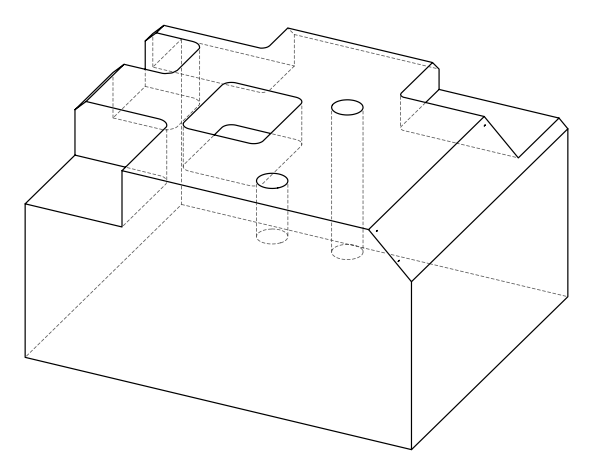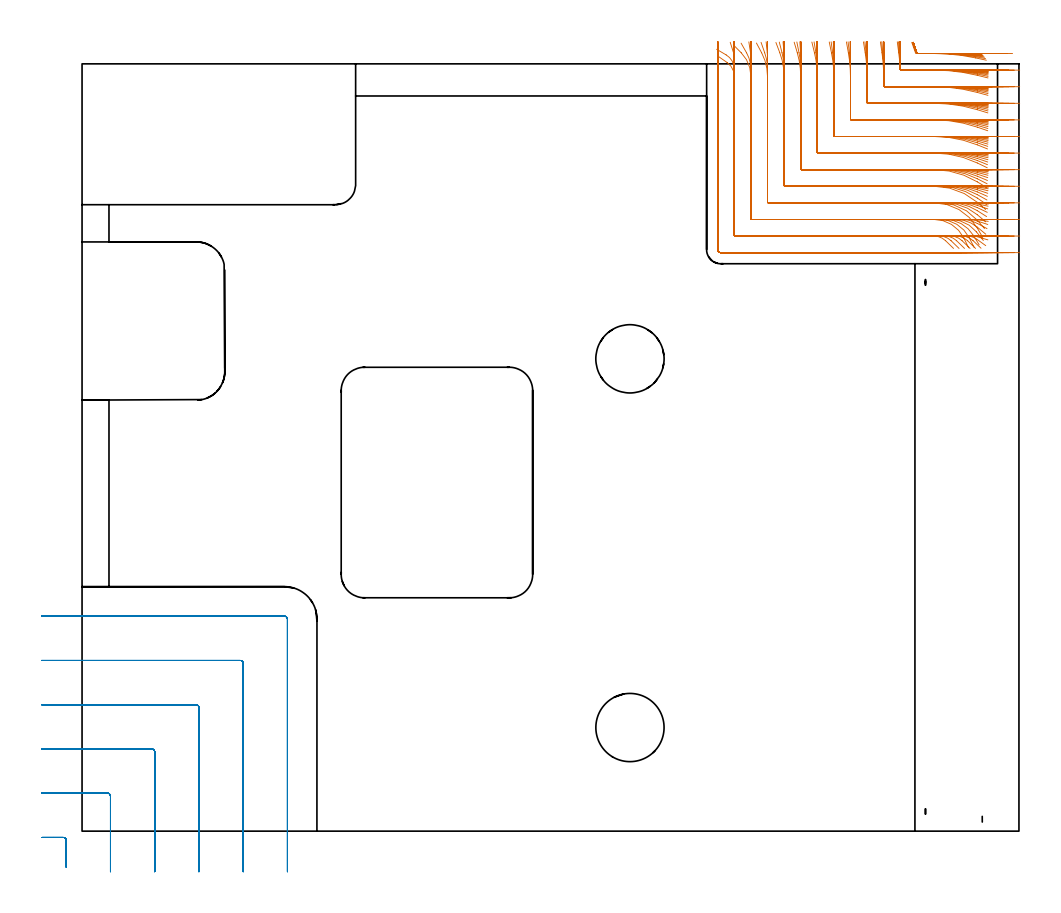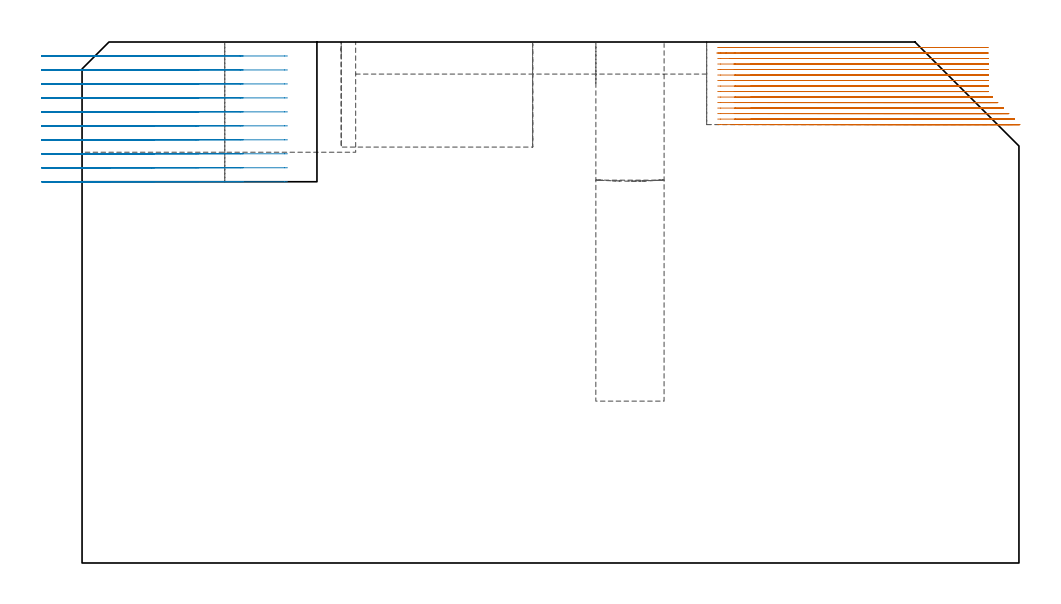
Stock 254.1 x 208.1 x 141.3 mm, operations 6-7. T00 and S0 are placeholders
(PLAN: 11 operations, 6 tool changes, 94.5 min)
(1 INDEXABLE_INSERT_DRILL_BLIND_HOLE_FROM_SOLID | STEP1POCKET | NXT0302_008 | 0.16 min | 10094 mm3)
(2 AREA_MILL | FG_CHAMFER_SURFACE | UGT0205_001 | 1.41 min | 1593 mm3)
(3 AREA_MILL_1 | FG_CHAMFER_SURFACE_1 | UGT0205_001 | 0.44 min | 513 mm3)
(4 AREA_MILL_2 | FG_CHAMFER_SURFACE_2 | UGT0205_001 | 3.21 min | 4006 mm3)
(5 AREA_MILL_3 | FG_CHAMFER_SURFACE_3 | UGT0205_001 | 14.11 min | 78221 mm3)
(6 MILL_CORNER_NOTCH_RECTANGULAR | CORNER_NOTCH_RECTANGULAR | UGT0201_014 | Follow Part, ap 1.5, ae 75% | 34.69 min | 86449 mm3)
(7 MILL_CORNER_NOTCH_RECTANGULAR_1 | CORNER_NOTCH_RECTANGULAR_1 | NXT0201_012 | Follow Part, ap 4, ae 75% | 10.47 min | 159319 mm3)
(8 MILL_CORNER_NOTCH_RECTANGULAR_2 | CORNER_NOTCH_RECTANGULAR_2 | NXT0201_013 | Follow Part, ap 2.5, ae 75% | 13.25 min | 84231 mm3)
(9 MILL_RECTANGULAR_POCKET | POCKET_RECTANGULAR_STRAIGHT | NXT0201_011 | Follow Part, ap 3, ae 75% | 7.83 min | 91492 mm3)
(10 MILL_SLOT | SLOT_PARTIAL_RECTANGULAR | NXT0201_011 | Follow Part, ap 3, ae 75% | 7.86 min | 61720 mm3)
(11 MILL_BLIND_HOLE_FROM_SOLID_MATERIAL | STEP1POCKET_1 | NXT0201_012 | Spiral | 1.08 min | 26200 mm3)
(TOOL NXT0302_008 | Index. Insert Drill 18.5mm [880-D1850L25-05] | D18.5 PA176 FL93 Z2)
(TOOL UGT0205_001 | Chamfer Mill 20 x 3 x 45 deg. | D20 FL50 Z2)
(TOOL UGT0201_014 | End mill 6 mm | D6 FL24 Z4)
(TOOL NXT0201_012 | ENDMILL 16mm [2P460-1600-NA 1630] | D16 FL38 Z6)
(TOOL NXT0201_013 | ENDMILL 10mm | D10 FL30 Z4)
(TOOL NXT0201_011 | ENDMILL 12mm [2P460-1200-NA 1630] | D12 FL38 Z6)
(OP 6 MILL_CORNER_NOTCH_RECTANGULAR)
G17 G21 G94 G90
T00 M6
G54
G17 G0 G90 X225.033 Y213.929 S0 M3
G43 Z151.3 H0
Z139.807
G94 G1 X226.033 Y211.1 F250.
G3 X226.312 Y210.9 R0.3 F500.
G1 X231.073
G2 X242.329 Y209.714 R54.
G1 X245.263 Y209.089 F250.
G0 Z151.3
X221.106 Y214.075
Z139.807
G1 X221.491 Y211.1
G2 X221.862 Y206.685 R49.5 F500.
G3 X222.158 Y206.4 R0.3
G1 X231.073
G2 X242.8 Y204.991 R49.5
G1 X245.714 Y204.28 F250.
G0 Z151.3
X216.526 Y214.07
Z139.807
G1 X216.95 Y211.1
G2 X217.4 Y204.75 R45. F500.
G1 Y202.197
G3 X217.697 Y201.9 R0.3
G1 X231.073
G2 X242.8 Y200.345 R45.
G1 X245.696 Y199.563 F250.
G0 Z151.3
X211.929 Y214.063
Z139.807
G1 X212.399 Y211.1
G2 X212.9 Y204.75 R40.5 F500.
G1 Y197.697
G3 X213.197 Y197.4 R0.3
G1 X231.073
G2 X242.8 Y195.665 R40.5
G1 X245.671 Y194.796 F250.
G0 Z151.3
X207.306 Y214.053
Z139.807
G1 X207.836 Y211.1
G2 X208.4 Y204.75 R36. F500.
G1 Y193.197
G3 X208.697 Y192.9 R0.3
G1 X231.073
G2 X242.8 Y190.936 R36.
G1 X245.636 Y189.959 F250.
G0 Z151.3
X202.649 Y214.038
Z139.807
G1 X203.253 Y211.1
G2 X203.9 Y204.75 R31.5 F500.
G1 Y188.697
G3 X204.197 Y188.4 R0.3
G1 X231.073
G2 X242.8 Y186.136 R31.5
G1 X245.584 Y185.019 F250.
G0 Z151.3
X197.937 Y214.016
Z139.807
G1 X198.643 Y211.1
G2 X199.4 Y204.75 R27. F500.
G1 Y184.197
G3 X199.697 Y183.9 R0.3
G1 X231.073
G2 X242.8 Y181.22 R27.
G1 X245.502 Y179.917 F250.
G0 Z151.3
X193.139 Y213.978
Z139.807
G1 X193.985 Y211.1
G2 X194.9 Y204.75 R22.5 F500.
G1 Y179.697
G3 X195.197 Y179.4 R0.3
G1 X231.073
G2 X242.8 Y176.102 R22.5
G1 X245.36 Y174.539 F250.
G0 Z151.3
X188.185 Y213.907
Z139.807
G1 X189.243 Y211.1
G2 X190.4 Y204.75 R18. F500.
G1 Y175.198
G3 X190.698 Y174.9 R0.3
G1 X231.073
G2 X242.8 Y170.556 R18.
G1 X245.076 Y168.601 F250.
G0 Z151.3
X182.902 Y213.747
Z139.807
G1 X184.313 Y211.1
G2 X185.9 Y204.75 R13.5 F500.
G1 Y170.698
G3 X186.198 Y170.4 R0.3
G1 X231.073
G2 X242.786 Y163.612 R13.5
G1 X244.278 Y161.009 F250.
G0 Z151.3
X176.662 Y213.226
Z139.807
G1 X178.778 Y211.1
G2 X181.4 Y204.75 R9. F500.
G1 Y166.198
G3 X181.698 Y165.9 R0.3
G1 X231.073
G2 X239.135 Y160.9 R9.
G1 X240.469 Y158.213 F250.
G0 Z151.3
X172.519 Y210.157
Z139.807
G1 X174.978 Y208.439
G2 X176.9 Y204.75 R4.5 F500.
G1 Y161.698
G3 X177.198 Y161.4 R0.3
G1 X231.073
G2 X234.208 Y160.129 R4.5
G1 X236.36 Y158.039 F250.
G0 Z151.3
X172.4 Y207.75
Z139.807
G1 Y204.75
Y157.7 F500.
G3 X173.2 Y156.9 R0.8
G1 X231.073
X234.073 F250.
G0 Z151.3
X225.227 Y213.929
Z138.313
G1 X226.226 Y211.1
G3 X226.506 Y210.9 R0.3 F500.
G1 X232.567
G2 X242.074 Y210.056 R54.
G1 X245.027 Y209.528 F250.
G0 Z151.3
X221.43 Y214.088
Z138.313
G1 X221.7 Y211.1
G2 X221.9 Y206.696 R49.5 F500.
G3 X222.197 Y206.4 R0.3
G1 X232.567
G2 X242.8 Y205.331 R49.5
G1 X245.735 Y204.71 F250.
G0 Z151.3
X216.883 Y214.085
Z138.313
G1 X217.18 Y211.1
G2 X217.4 Y206.653 R45. F500.
G1 Y202.197
G3 X217.697 Y201.9 R0.3
G1 X232.567
G2 X242.8 Y200.721 R45.
G1 X245.721 Y200.039 F250.
G0 Z151.3
X212.326 Y214.082
Z138.313
G1 X212.655 Y211.1
G2 X212.9 Y206.653 R40.5 F500.
G1 Y197.697
G3 X213.197 Y197.4 R0.3
G1 X232.567
G2 X242.8 Y196.086 R40.5
G1 X245.703 Y195.328 F250.
G0 Z151.3
X207.754 Y214.077
Z138.313
G1 X208.124 Y211.1
G2 X208.4 Y206.653 R36. F500.
G1 Y193.197
G3 X208.697 Y192.9 R0.3
G1 X232.567
G2 X242.8 Y191.415 R36.
G1 X245.676 Y190.562 F250.
G0 Z151.3
X203.161 Y214.07
Z138.313
G1 X203.584 Y211.1
G2 X203.9 Y206.653 R31.5 F500.
G1 Y188.697
G3 X204.197 Y188.4 R0.3
G1 X232.567
G2 X242.8 Y186.691 R31.5
G1 X245.637 Y185.717 F250.
G0 Z151.3
X198.537 Y214.059
Z138.313
G1 X199.031 Y211.1
G2 X199.4 Y206.653 R27. F500.
G1 Y184.197
G3 X199.697 Y183.9 R0.3
G1 X232.567
G2 X242.8 Y181.886 R27.
G1 X245.576 Y180.749 F250.
G0 Z151.3
X193.863 Y214.041
Z138.313
G1 X194.456 Y211.1
G2 X194.9 Y206.653 R22.5 F500.
G1 Y179.697
G3 X195.197 Y179.4 R0.3
G1 X232.567
G2 X242.8 Y176.938 R22.5
G1 X245.472 Y175.574 F250.
G0 Z151.3
X189.101 Y214.007
Z138.313
G1 X189.842 Y211.1
G2 X190.4 Y206.653 R18. F500.
G1 Y175.198
G3 X190.698 Y174.9 R0.3
G1 X232.567
G2 X242.8 Y171.708 R18.
G1 X245.268 Y170.002 F250.
G0 Z151.3
X184.158 Y213.933
Z138.313
G1 X185.146 Y211.1
G2 X185.9 Y206.653 R13.5 F500.
G1 Y170.698
G3 X186.198 Y170.4 R0.3
G1 X232.567
G2 X242.8 Y165.705 R13.5
G1 X244.757 Y163.431 F250.
G0 Z151.3
X178.742 Y213.708
Z138.313
G1 X180.225 Y211.1
G2 X181.4 Y206.653 R9. F500.
G1 Y166.198
G3 X181.698 Y165.9 R0.3
G1 X232.567
G2 X240.577 Y161.002 R9.
G1 X241.945 Y158.332 F250.
G0 Z151.3
X172.105 Y212.053
Z138.313
G1 X174.688 Y210.528
G2 X176.9 Y206.653 R4.5 F500.
G1 Y161.698
G3 X177.198 Y161.4 R0.3
G1 X232.567
G2 X235.701 Y160.129 R4.5
G1 X237.854 Y158.039 F250.
G0 Z151.3
X172.4 Y209.653
Z138.313
G1 Y206.653
Y157.7 F500.
G3 X173.2 Y156.9 R0.8
G1 X232.567
X235.567 F250.
G0 Z151.3
X225.398 Y213.929
Z136.82
G1 X226.398 Y211.1
G3 X226.677 Y210.9 R0.3 F500.
G1 X234.057
G2 X241.792 Y210.343 R54.
G1 X244.761 Y209.913 F250.
G0 Z151.3
X221.799 Y214.099
Z136.82
G1 X221.881 Y211.1
G2 X221.9 Y209.745 R49.5 F500.
G1 Y206.697
G3 X222.197 Y206.4 R0.3
G1 X234.057
G2 X242.8 Y205.622 R49.5
G1 X245.753 Y205.092 F250.
G0 Z151.3
X217.289 Y214.099
Z136.82
G1 X217.38 Y211.1
G2 X217.4 Y209.745 R45. F500.
G1 Y202.197
G3 X217.697 Y201.9 R0.3
G1 X234.057
G2 X242.8 Y201.042 R45.
G1 X245.743 Y200.46 F250.
G0 Z151.3
X212.777 Y214.098
Z136.82
G1 X212.877 Y211.1
G2 X212.9 Y209.745 R40.5 F500.
G1 Y197.697
G3 X213.197 Y197.4 R0.3
G1 X234.057
G2 X242.8 Y196.445 R40.5
G1 X245.729 Y195.797 F250.
G0 Z151.3
X208.262 Y214.098
Z136.82
G1 X208.375 Y211.1
G2 X208.4 Y209.745 R36. F500.
G1 Y193.197
G3 X208.697 Y192.9 R0.3
G1 X234.057
G2 X242.8 Y191.822 R36.
G1 X245.71 Y191.094 F250.
G0 Z151.3
X203.742 Y214.097
Z136.82
G1 X203.871 Y211.1
G2 X203.9 Y209.745 R31.5 F500.
G1 Y188.697
G3 X204.197 Y188.4 R0.3
G1 X234.057
G2 X242.8 Y187.162 R31.5
G1 X245.682 Y186.33 F250.
G0 Z151.3
X199.216 Y214.096
Z136.82
G1 X199.366 Y211.1
G2 X199.4 Y209.745 R27. F500.
G1 Y184.197
G3 X199.697 Y183.9 R0.3
G1 X234.057
G2 X242.8 Y182.445 R27.
G1 X245.638 Y181.474 F250.
G0 Z151.3
X194.679 Y214.095
Z136.82
G1 X194.859 Y211.1
G2 X194.9 Y209.745 R22.5 F500.
G1 Y179.697
G3 X195.197 Y179.4 R0.3
G1 X234.057
G2 X242.8 Y177.632 R22.5
G1 X245.564 Y176.466 F250.
G0 Z151.3
X190.123 Y214.092
Z136.82
G1 X190.349 Y211.1
G2 X190.4 Y209.745 R18. F500.
G1 Y175.198
G3 X190.698 Y174.9 R0.3
G1 X234.057
G2 X242.8 Y172.634 R18.
G1 X245.422 Y171.177 F250.
G0 Z151.3
X185.531 Y214.085
Z136.82
G1 X185.832 Y211.1
G2 X185.9 Y209.745 R13.5 F500.
G1 Y170.698
G3 X186.198 Y170.4 R0.3
G1 X234.057
G2 X242.8 Y167.186 R13.5
G1 X245.086 Y165.243 F250.
G0 Z151.3
X180.846 Y214.066
Z136.82
G1 X181.297 Y211.1
G2 X181.4 Y209.745 R9. F500.
G1 Y166.198
G3 X181.698 Y165.9 R0.3
G1 X234.057
G2 X241.737 Y161.592 R9.
G1 X243.301 Y159.032 F250.
G0 Z151.3
X175.788 Y213.961
Z136.82
G1 X176.691 Y211.1
G2 X176.9 Y209.745 R4.5 F500.
G1 Y161.698
G3 X177.198 Y161.4 R0.3
G1 X234.057
G2 X237.19 Y160.13 R4.5
G1 X239.343 Y158.04 F250.
G0 Z151.3
X172.4 Y212.745
Z136.82
G1 Y209.745
Y157.7 F500.
G3 X173.2 Y156.9 R0.8
G1 X234.057
X237.057 F250.
G0 Z151.3
X225.417 Y213.929
Z135.327
G1 X226.417 Y211.1
G3 X226.696 Y210.9 R0.3 F500.
G1 X235.55
G2 X241.501 Y210.571 R54.
G1 X244.483 Y210.24 F250.
G0 Z151.3
X221.89 Y214.1
Z135.327
G1 X221.9 Y211.1
Y210.943 F500.
Y206.697
G3 X222.197 Y206.4 R0.3
G1 X235.55
G2 X242.8 Y205.866 R49.5
G1 X245.768 Y205.427 F250.
G0 Z151.3
X217.389 Y214.1
Z135.327
G1 X217.4 Y211.1
Y210.943 F500.
Y202.197
G3 X217.697 Y201.9 R0.3
G1 X235.55
G2 X242.8 Y201.312 R45.
G1 X245.761 Y200.829 F250.
G0 Z151.3
X212.888 Y214.1
Z135.327
G1 X212.9 Y211.1
Y210.943 F500.
Y197.697
G3 X213.197 Y197.4 R0.3
G1 X235.55
G2 X242.8 Y196.746 R40.5
G1 X245.751 Y196.209 F250.
G0 Z151.3
X208.387 Y214.1
Z135.327
G1 X208.4 Y211.1
Y210.943 F500.
Y193.197
G3 X208.697 Y192.9 R0.3
G1 X235.55
G2 X242.8 Y192.162 R36.
G1 X245.738 Y191.558 F250.
G0 Z151.3
X203.885 Y214.1
Z135.327
G1 X203.9 Y211.1
Y210.943 F500.
Y188.697
G3 X204.197 Y188.4 R0.3
G1 X235.55
G2 X242.8 Y187.554 R31.5
G1 X245.719 Y186.864 F250.
G0 Z151.3
X199.382 Y214.1
Z135.327
G1 X199.4 Y211.1
Y210.943 F500.
Y184.197
G3 X199.697 Y183.9 R0.3
G1 X235.55
G2 X242.8 Y182.908 R27.
G1 X245.69 Y182.103 F250.
G0 Z151.3
X194.878 Y214.1
Z135.327
G1 X194.899 Y211.1
X194.9 Y210.943 F500.
Y179.697
G3 X195.197 Y179.4 R0.3
G1 X235.55
G2 X242.8 Y178.2 R22.5
G1 X245.64 Y177.233 F250.
G0 Z151.3
X190.373 Y214.1
Z135.327
G1 X190.399 Y211.1
X190.4 Y210.943 F500.
Y175.198
G3 X190.698 Y174.9 R0.3
G1 X235.55
G2 X242.8 Y173.375 R18.
G1 X245.546 Y172.167 F250.
G0 Z151.3
X185.864 Y214.1
Z135.327
G1 X185.899 Y211.1
X185.9 Y210.943 F500.
Y170.698
G3 X186.198 Y170.4 R0.3
G1 X235.55
G2 X242.8 Y168.288 R13.5
G1 X245.331 Y166.677 F250.
G0 Z151.3
X181.346 Y214.1
Z135.327
G1 X181.399 Y211.1
X181.4 Y210.943 F500.
Y166.198
G3 X181.698 Y165.9 R0.3
G1 X235.55
G2 X242.568 Y162.533 R9.
G1 X244.446 Y160.194 F250.
G0 Z151.3
X176.792 Y214.098
Z135.327
G1 X176.897 Y211.1
X176.9 Y210.943 F500.
Y161.698
G3 X177.198 Y161.4 R0.3
G1 X235.55
G2 X238.684 Y160.128 R4.5
G1 X240.837 Y158.039 F250.
G0 Z151.3
X172.4 Y213.943
Z135.327
G1 Y210.943
Y157.7 F500.
G3 X173.2 Y156.9 R0.8
G1 X235.55
X238.55 F250.
G0 Z151.3
X225.417 Y213.929
Z133.833
G1 X226.417 Y211.1
G3 X226.696 Y210.9 R0.3 F500.
G1 X237.043
G2 X241.23 Y210.737 R54.
G1 X244.22 Y210.505 F250.
G0 Z151.3
X221.9 Y214.1
Z133.833
G1 Y211.1
Y206.697 F500.
G3 X222.197 Y206.4 R0.3
G1 X237.043
G2 X242.8 Y206.064 R49.5
G1 X245.78 Y205.715 F250.
G0 Z151.3
X217.4 Y214.1
Z133.833
G1 Y211.1
Y202.197 F500.
G3 X217.697 Y201.9 R0.3
G1 X237.043
G2 X242.8 Y201.53 R45.
G1 X245.775 Y201.146 F250.
G0 Z151.3
X212.9 Y214.1
Z133.833
G1 Y211.1
Y197.697 F500.
G3 X213.197 Y197.4 R0.3
G1 X237.043
G2 X242.8 Y196.989 R40.5
G1 X245.769 Y196.562 F250.
G0 Z151.3
X208.4 Y214.1
Z133.833
G1 Y211.1
Y193.197 F500.
G3 X208.697 Y192.9 R0.3
G1 X237.043
G2 X242.8 Y192.437 R36.
G1 X245.761 Y191.957 F250.
G0 Z151.3
X203.9 Y214.1
Z133.833
G1 Y211.1
Y188.697 F500.
G3 X204.197 Y188.4 R0.3
G1 X237.043
G2 X242.8 Y187.869 R31.5
G1 X245.749 Y187.321 F250.
G0 Z151.3
X199.4 Y214.1
Z133.833
G1 Y211.1
Y184.197 F500.
G3 X199.697 Y183.9 R0.3
G1 X237.043
G2 X242.8 Y183.279 R27.
G1 X245.731 Y182.639 F250.
G0 Z151.3
X194.9 Y214.1
Z133.833
G1 Y211.1
Y179.697 F500.
G3 X195.197 Y179.4 R0.3
G1 X237.043
G2 X242.8 Y178.651 R22.5
G1 X245.7 Y177.883 F250.
G0 Z151.3
X190.4 Y214.1
Z133.833
G1 Y211.1
Y175.198 F500.
G3 X190.698 Y174.9 R0.3
G1 X237.043
G2 X242.8 Y173.955 R18.
G1 X245.642 Y172.995 F250.
G0 Z151.3
X185.9 Y214.1
Z133.833
G1 Y211.1
Y170.698 F500.
G3 X186.198 Y170.4 R0.3
G1 X237.043
G2 X242.8 Y169.111 R13.5
G1 X245.513 Y167.832 F250.
G0 Z151.3
X181.4 Y214.1
Z133.833
G1 Y211.1
Y166.198 F500.
G3 X181.698 Y165.9 R0.3
G1 X237.043
G2 X242.8 Y163.818 R9.
G1 X245.106 Y161.899 F250.
G0 Z151.3
X176.9 Y214.1
Z133.833
G1 Y211.1
Y161.698 F500.
G3 X177.198 Y161.4 R0.3
G1 X237.043
G2 X240.177 Y160.129 R4.5
G1 X242.33 Y158.039 F250.
G0 Z151.3
X172.4 Y214.1
Z133.833
G1 Y211.1
Y157.7 F500.
G3 X173.2 Y156.9 R0.8
G1 X237.043
X240.043 F250.
G0 Z151.3
X225.417 Y213.929
Z132.34
G1 X226.417 Y211.1
G3 X226.696 Y210.9 R0.3 F500.
G1 X238.544
G2 X241.014 Y210.843 R54.
G1 X244.011 Y210.706 F250.
G0 Z151.3
X221.9 Y214.1
Z132.34
G1 Y211.1
Y206.697 F500.
G3 X222.197 Y206.4 R0.3
G1 X238.544
G2 X242.8 Y206.217 R49.5
G1 X245.789 Y205.959 F250.
G0 Z151.3
X217.4 Y214.1
Z132.34
G1 Y211.1
Y202.197 F500.
G3 X217.697 Y201.9 R0.3
G1 X238.544
G2 X242.8 Y201.698 R45.
G1 X245.786 Y201.415 F250.
G0 Z151.3
X212.9 Y214.1
Z132.34
G1 Y211.1
Y197.697 F500.
G3 X213.197 Y197.4 R0.3
G1 X238.544
G2 X242.8 Y197.176 R40.5
G1 X245.783 Y196.86 F250.
G0 Z151.3
X208.4 Y214.1
Z132.34
G1 Y211.1
Y193.197 F500.
G3 X208.697 Y192.9 R0.3
G1 X238.544
G2 X242.8 Y192.648 R36.
G1 X245.779 Y192.293 F250.
G0 Z151.3
X203.9 Y214.1
Z132.34
G1 Y211.1
Y188.697 F500.
G3 X204.197 Y188.4 R0.3
G1 X238.544
G2 X242.8 Y188.111 R31.5
G1 X245.772 Y187.706 F250.
G0 Z151.3
X199.4 Y214.1
Z132.34
G1 Y211.1
Y184.197 F500.
G3 X199.697 Y183.9 R0.3
G1 X238.544
G2 X242.8 Y183.562 R27.
G1 X245.762 Y183.09 F250.
G0 Z151.3
X194.9 Y214.1
Z132.34
G1 Y211.1
Y179.697 F500.
G3 X195.197 Y179.4 R0.3
G1 X238.544
G2 X242.8 Y178.994 R22.5
G1 X245.746 Y178.426 F250.
G0 Z151.3
X190.4 Y214.1
Z132.34
G1 Y211.1
Y175.198 F500.
G3 X190.698 Y174.9 R0.3
G1 X238.544
G2 X242.8 Y174.39 R18.
G1 X245.715 Y173.68 F250.
G0 Z151.3
X185.9 Y214.1
Z132.34
G1 Y211.1
Y170.698 F500.
G3 X186.198 Y170.4 R0.3
G1 X238.544
G2 X242.8 Y169.712 R13.5
G1 X245.647 Y168.766 F250.
G0 Z151.3
X181.4 Y214.1
Z132.34
G1 Y211.1
Y166.198 F500.
G3 X181.698 Y165.9 R0.3
G1 X238.544
G2 X242.8 Y164.83 R9.
G1 X245.443 Y163.411 F250.
G0 Z151.3
X176.9 Y214.1
Z132.34
G1 Y211.1
Y161.698 F500.
G3 X177.198 Y161.4 R0.3
G1 X238.544
G2 X241.646 Y160.16 R4.5
G1 X243.819 Y158.092 F250.
G0 Z151.3
X172.4 Y214.1
Z132.34
G1 Y211.1
Y157.7 F500.
G3 X173.2 Y156.9 R0.8
G1 X238.544
X241.544 F250.
G0 Z151.3
X225.417 Y213.929
Z130.847
G1 X226.417 Y211.1
G3 X226.696 Y210.9 R0.3 F500.
G1 X240.03
G2 X240.895 Y210.893 R54.
G1 X243.894 Y210.845 F250.
G0 Z151.3
X221.9 Y214.1
Z130.847
G1 Y211.1
Y206.697 F500.
G3 X222.197 Y206.4 R0.3
G1 X240.03
G2 X242.8 Y206.322 R49.5
G1 X245.795 Y206.155 F250.
G0 Z151.3
X217.4 Y214.1
Z130.847
G1 Y211.1
Y202.197 F500.
G3 X217.697 Y201.9 R0.3
G1 X240.03
G2 X242.8 Y201.815 R45.
G1 X245.794 Y201.63 F250.
G0 Z151.3
X212.9 Y214.1
Z130.847
G1 Y211.1
Y197.697 F500.
G3 X213.197 Y197.4 R0.3
G1 X240.03
G2 X242.8 Y197.305 R40.5
G1 X245.793 Y197.1 F250.
G0 Z151.3
X208.4 Y214.1
Z130.847
G1 Y211.1
Y193.197 F500.
G3 X208.697 Y192.9 R0.3
G1 X240.03
G2 X242.8 Y192.793 R36.
G1 X245.791 Y192.562 F250.
G0 Z151.3
X203.9 Y214.1
Z130.847
G1 Y211.1
Y188.697 F500.
G3 X204.197 Y188.4 R0.3
G1 X240.03
G2 X242.8 Y188.278 R31.5
G1 X245.788 Y188.014 F250.
G0 Z151.3
X199.4 Y214.1
Z130.847
G1 Y211.1
Y184.197 F500.
G3 X199.697 Y183.9 R0.3
G1 X240.03
G2 X242.8 Y183.758 R27.
G1 X245.784 Y183.45 F250.
G0 Z151.3
X194.9 Y214.1
Z130.847
G1 Y211.1
Y179.697 F500.
G3 X195.197 Y179.4 R0.3
G1 X240.03
G2 X242.8 Y179.229 R22.5
G1 X245.777 Y178.859 F250.
G0 Z151.3
X190.4 Y214.1
Z130.847
G1 Y211.1
Y175.198 F500.
G3 X190.698 Y174.9 R0.3
G1 X240.03
G2 X242.8 Y174.686 R18.
G1 X245.764 Y174.224 F250.
G0 Z151.3
X185.9 Y214.1
Z130.847
G1 Y211.1
Y170.698 F500.
G3 X186.198 Y170.4 R0.3
G1 X240.03
G2 X242.8 Y170.113 R13.5
G1 X245.736 Y169.497 F250.
G0 Z151.3
X181.4 Y214.1
Z130.847
G1 Y211.1
Y166.198 F500.
G3 X181.698 Y165.9 R0.3
G1 X240.03
G2 X242.8 Y165.463 R9.
G1 X245.654 Y164.54 F250.
G0 Z151.3
X176.9 Y214.1
Z130.847
G1 Y211.1
Y161.698 F500.
G3 X177.198 Y161.4 R0.3
G1 X240.03
G2 X242.661 Y160.55 R4.5
G1 X245.095 Y158.796 F250.
G0 Z151.3
X172.4 Y214.1
Z130.847
G1 Y211.1
Y157.7 F500.
G3 X173.2 Y156.9 R0.8
G1 X240.03
X243.03 F250.
G0 Z151.3
X225.417 Y213.929
Z129.353
G1 X226.417 Y211.1
G3 X226.696 Y210.9 R0.3 F500.
G1 X240.877
X243.877 F250.
G0 Z151.3
X221.9 Y214.1
Z129.353
G1 Y211.1
Y206.697 F500.
G3 X222.197 Y206.4 R0.3
G1 X241.523
G2 X242.8 Y206.384 R49.5
G1 X245.799 Y206.306 F250.
G0 Z151.3
X217.4 Y214.1
Z129.353
G1 Y211.1
Y202.197 F500.
G3 X217.697 Y201.9 R0.3
G1 X241.523
G2 X242.8 Y201.882 R45.
G1 X245.799 Y201.797 F250.
G0 Z151.3
X212.9 Y214.1
Z129.353
G1 Y211.1
Y197.697 F500.
G3 X213.197 Y197.4 R0.3
G1 X241.523
G2 X242.8 Y197.38 R40.5
G1 X245.798 Y197.285 F250.
G0 Z151.3
X208.4 Y214.1
Z129.353
G1 Y211.1
Y193.197 F500.
G3 X208.697 Y192.9 R0.3
G1 X241.523
G2 X242.8 Y192.877 R36.
G1 X245.798 Y192.771 F250.
G0 Z151.3
X203.9 Y214.1
Z129.353
G1 Y211.1
Y188.697 F500.
G3 X204.197 Y188.4 R0.3
G1 X241.523
G2 X242.8 Y188.374 R31.5
G1 X245.797 Y188.253 F250.
G0 Z151.3
X199.4 Y214.1
Z129.353
G1 Y211.1
Y184.197 F500.
G3 X199.697 Y183.9 R0.3
G1 X241.523
G2 X242.8 Y183.87 R27.
G1 X245.797 Y183.728 F250.
G0 Z151.3
X194.9 Y214.1
Z129.353
G1 Y211.1
Y179.697 F500.
G3 X195.197 Y179.4 R0.3
G1 X241.523
G2 X242.8 Y179.364 R22.5
G1 X245.795 Y179.194 F250.
G0 Z151.3
X190.4 Y214.1
Z129.353
G1 Y211.1
Y175.198 F500.
G3 X190.698 Y174.9 R0.3
G1 X241.523
G2 X242.8 Y174.855 R18.
G1 X245.792 Y174.642 F250.
G0 Z151.3
X185.9 Y214.1
Z129.353
G1 Y211.1
Y170.698 F500.
G3 X186.198 Y170.4 R0.3
G1 X241.523
G2 X242.8 Y170.339 R13.5
G1 X245.787 Y170.056 F250.
G0 Z151.3
X181.4 Y214.1
Z129.353
G1 Y211.1
Y166.198 F500.
G3 X181.698 Y165.9 R0.3
G1 X241.523
G2 X242.8 Y165.809 R9.
G1 X245.77 Y165.383 F250.
G0 Z151.3
X176.9 Y214.1
Z129.353
G1 Y211.1
Y161.698 F500.
G3 X177.198 Y161.4 R0.3
G1 X241.523
G2 X242.8 Y161.215 R4.5
G1 X245.677 Y160.364 F250.
G0 Z151.3
X172.4 Y214.1
Z129.353
G1 Y211.1
Y157.7 F500.
G3 X173.2 Y156.9 R0.8
G1 X241.523
X244.523 F250.
G0 Z151.3
X225.417 Y213.929
Z127.86
G1 X226.417 Y211.1
G3 X226.696 Y210.9 R0.3 F500.
G1 X240.877
X243.877 F250.
G0 Z151.3
X221.9 Y214.1
Z127.86
G1 Y211.1
Y206.696 F500.
G3 X222.196 Y206.4 R0.3
G1 X242.8
X245.8 F250.
G0 Z151.3
X217.4 Y214.1
Z127.86
G1 Y211.1
Y202.197 F500.
G3 X217.697 Y201.9 R0.3
G1 X242.8
X245.8 F250.
G0 Z151.3
X212.9 Y214.1
Z127.86
G1 Y211.1
Y197.697 F500.
G3 X213.197 Y197.4 R0.3
G1 X242.8
X245.8 F250.
G0 Z151.3
X208.4 Y214.1
Z127.86
G1 Y211.1
Y193.197 F500.
G3 X208.697 Y192.9 R0.3
G1 X242.8
X245.8 F250.
G0 Z151.3
X203.9 Y214.1
Z127.86
G1 Y211.1
Y188.697 F500.
G3 X204.197 Y188.4 R0.3
G1 X242.8
X245.8 F250.
G0 Z151.3
X199.4 Y214.1
Z127.86
G1 Y211.1
Y184.197 F500.
G3 X199.697 Y183.9 R0.3
G1 X242.8
X245.8 F250.
G0 Z151.3
X194.9 Y214.1
Z127.86
G1 Y211.1
Y179.697 F500.
G3 X195.197 Y179.4 R0.3
G1 X242.8
X245.8 F250.
G0 Z151.3
X190.4 Y214.1
Z127.86
G1 Y211.1
Y175.198 F500.
G3 X190.698 Y174.9 R0.3
G1 X242.8
X245.8 F250.
G0 Z151.3
X185.9 Y214.1
Z127.86
G1 Y211.1
Y170.698 F500.
G3 X186.198 Y170.4 R0.3
G1 X242.8
X245.8 F250.
G0 Z151.3
X181.4 Y214.1
Z127.86
G1 Y211.1
Y166.198 F500.
G3 X181.698 Y165.9 R0.3
G1 X242.8
X245.8 F250.
G0 Z151.3
X176.9 Y214.1
Z127.86
G1 Y211.1
Y161.698 F500.
G3 X177.198 Y161.4 R0.3
G1 X242.8
X245.8 F250.
G0 Z151.3
X172.4 Y214.1
Z127.86
G1 Y211.1
Y157.7 F500.
G3 X173.2 Y156.9 R0.8
G1 X242.8
X245.8 F250.
G0 Z151.3
X225.417 Y213.929
Z126.367
G1 X226.417 Y211.1
G3 X226.696 Y210.9 R0.3 F500.
G1 X241.91
X244.91 F250.
G0 Z151.3
X221.9 Y214.1
Z126.367
G1 Y211.1
Y206.696 F500.
G3 X222.196 Y206.4 R0.3
G1 X243.833
X246.833 F250.
G0 Z151.3
X217.4 Y214.1
Z126.367
G1 Y211.1
Y202.197 F500.
G3 X217.697 Y201.9 R0.3
G1 X243.833
X246.833 F250.
G0 Z151.3
X212.9 Y214.1
Z126.367
G1 Y211.1
Y197.697 F500.
G3 X213.197 Y197.4 R0.3
G1 X243.833
X246.833 F250.
G0 Z151.3
X208.4 Y214.1
Z126.367
G1 Y211.1
Y193.197 F500.
G3 X208.697 Y192.9 R0.3
G1 X243.833
X246.833 F250.
G0 Z151.3
X203.9 Y214.1
Z126.367
G1 Y211.1
Y188.697 F500.
G3 X204.197 Y188.4 R0.3
G1 X243.833
X246.833 F250.
G0 Z151.3
X199.4 Y214.1
Z126.367
G1 Y211.1
Y184.197 F500.
G3 X199.697 Y183.9 R0.3
G1 X243.833
X246.833 F250.
G0 Z151.3
X194.9 Y214.1
Z126.367
G1 Y211.1
Y179.697 F500.
G3 X195.197 Y179.4 R0.3
G1 X243.833
X246.833 F250.
G0 Z151.3
X190.4 Y214.1
Z126.367
G1 Y211.1
Y175.198 F500.
G3 X190.698 Y174.9 R0.3
G1 X243.833
X246.833 F250.
G0 Z151.3
X185.9 Y214.1
Z126.367
G1 Y211.1
Y170.698 F500.
G3 X186.198 Y170.4 R0.3
G1 X243.833
X246.833 F250.
G0 Z151.3
X181.4 Y214.1
Z126.367
G1 Y211.1
Y166.198 F500.
G3 X181.698 Y165.9 R0.3
G1 X243.833
X246.833 F250.
G0 Z151.3
X176.9 Y214.1
Z126.367
G1 Y211.1
Y161.698 F500.
G3 X177.198 Y161.4 R0.3
G1 X243.833
X246.833 F250.
G0 Z151.3
X172.4 Y214.1
Z126.367
G1 Y211.1
Y157.7 F500.
G3 X173.2 Y156.9 R0.8
G1 X243.833
X246.833 F250.
G0 Z151.3
X225.417 Y213.929
Z124.873
G1 X226.417 Y211.1
G3 X226.696 Y210.9 R0.3 F500.
G1 X243.404
X246.404 F250.
G0 Z151.3
X221.9 Y214.1
Z124.873
G1 Y211.1
Y206.696 F500.
G3 X222.196 Y206.4 R0.3
G1 X245.327
X248.327 F250.
G0 Z151.3
X217.4 Y214.1
Z124.873
G1 Y211.1
Y202.197 F500.
G3 X217.697 Y201.9 R0.3
G1 X245.327
X248.327 F250.
G0 Z151.3
X212.9 Y214.1
Z124.873
G1 Y211.1
Y197.697 F500.
G3 X213.197 Y197.4 R0.3
G1 X245.327
X248.327 F250.
G0 Z151.3
X208.4 Y214.1
Z124.873
G1 Y211.1
Y193.197 F500.
G3 X208.697 Y192.9 R0.3
G1 X245.327
X248.327 F250.
G0 Z151.3
X203.9 Y214.1
Z124.873
G1 Y211.1
Y188.697 F500.
G3 X204.197 Y188.4 R0.3
G1 X245.327
X248.327 F250.
G0 Z151.3
X199.4 Y214.1
Z124.873
G1 Y211.1
Y184.197 F500.
G3 X199.697 Y183.9 R0.3
G1 X245.327
X248.327 F250.
G0 Z151.3
X194.9 Y214.1
Z124.873
G1 Y211.1
Y179.697 F500.
G3 X195.197 Y179.4 R0.3
G1 X245.327
X248.327 F250.
G0 Z151.3
X190.4 Y214.1
Z124.873
G1 Y211.1
Y175.198 F500.
G3 X190.698 Y174.9 R0.3
G1 X245.327
X248.327 F250.
G0 Z151.3
X185.9 Y214.1
Z124.873
G1 Y211.1
Y170.698 F500.
G3 X186.198 Y170.4 R0.3
G1 X245.327
X248.327 F250.
G0 Z151.3
X181.4 Y214.1
Z124.873
G1 Y211.1
Y166.198 F500.
G3 X181.698 Y165.9 R0.3
G1 X245.327
X248.327 F250.
G0 Z151.3
X176.9 Y214.1
Z124.873
G1 Y211.1
Y161.698 F500.
G3 X177.198 Y161.4 R0.3
G1 X245.327
X248.327 F250.
G0 Z151.3
X172.4 Y214.1
Z124.873
G1 Y211.1
Y157.7 F500.
G3 X173.2 Y156.9 R0.8
G1 X245.327
X248.327 F250.
G0 Z151.3
X225.417 Y213.929
Z123.38
G1 X226.417 Y211.1
G3 X226.696 Y210.9 R0.3 F500.
G1 X244.897
X247.897 F250.
G0 Z151.3
X221.9 Y214.1
Z123.38
G1 Y211.1
Y206.696 F500.
G3 X222.196 Y206.4 R0.3
G1 X246.82
X249.82 F250.
G0 Z151.3
X217.4 Y214.1
Z123.38
G1 Y211.1
Y202.197 F500.
G3 X217.697 Y201.9 R0.3
G1 X246.82
X249.82 F250.
G0 Z151.3
X212.9 Y214.1
Z123.38
G1 Y211.1
Y197.697 F500.
G3 X213.197 Y197.4 R0.3
G1 X246.82
X249.82 F250.
G0 Z151.3
X208.4 Y214.1
Z123.38
G1 Y211.1
Y193.197 F500.
G3 X208.697 Y192.9 R0.3
G1 X246.82
X249.82 F250.
G0 Z151.3
X203.9 Y214.1
Z123.38
G1 Y211.1
Y188.697 F500.
G3 X204.197 Y188.4 R0.3
G1 X246.82
X249.82 F250.
G0 Z151.3
X199.4 Y214.1
Z123.38
G1 Y211.1
Y184.197 F500.
G3 X199.697 Y183.9 R0.3
G1 X246.82
X249.82 F250.
G0 Z151.3
X194.9 Y214.1
Z123.38
G1 Y211.1
Y179.697 F500.
G3 X195.197 Y179.4 R0.3
G1 X246.82
X249.82 F250.
G0 Z151.3
X190.4 Y214.1
Z123.38
G1 Y211.1
Y175.198 F500.
G3 X190.698 Y174.9 R0.3
G1 X246.82
X249.82 F250.
G0 Z151.3
X185.9 Y214.1
Z123.38
G1 Y211.1
Y170.698 F500.
G3 X186.198 Y170.4 R0.3
G1 X246.82
X249.82 F250.
G0 Z151.3
X181.4 Y214.1
Z123.38
G1 Y211.1
Y166.198 F500.
G3 X181.698 Y165.9 R0.3
G1 X246.82
X249.82 F250.
G0 Z151.3
X176.9 Y214.1
Z123.38
G1 Y211.1
Y161.698 F500.
G3 X177.198 Y161.4 R0.3
G1 X246.82
X249.82 F250.
G0 Z151.3
X172.4 Y214.1
Z123.38
G1 Y211.1
Y157.7 F500.
G3 X173.2 Y156.9 R0.8
G1 X246.82
X249.82 F250.
G0 Z151.3
X225.417 Y213.929
Z121.887
G1 X226.417 Y211.1
G3 X226.696 Y210.9 R0.3 F500.
G1 X246.389
X249.389 F250.
G0 Z151.3
X221.9 Y214.1
Z121.887
G1 Y211.1
Y206.696 F500.
G3 X222.196 Y206.4 R0.3
G1 X248.313
X251.313 F250.
G0 Z151.3
X217.4 Y214.1
Z121.887
G1 Y211.1
Y202.197 F500.
G3 X217.697 Y201.9 R0.3
G1 X248.313
X251.313 F250.
G0 Z151.3
X212.9 Y214.1
Z121.887
G1 Y211.1
Y197.697 F500.
G3 X213.197 Y197.4 R0.3
G1 X248.313
X251.313 F250.
G0 Z151.3
X208.4 Y214.1
Z121.887
G1 Y211.1
Y193.197 F500.
G3 X208.697 Y192.9 R0.3
G1 X248.313
X251.313 F250.
G0 Z151.3
X203.9 Y214.1
Z121.887
G1 Y211.1
Y188.697 F500.
G3 X204.197 Y188.4 R0.3
G1 X248.313
X251.313 F250.
G0 Z151.3
X199.4 Y214.1
Z121.887
G1 Y211.1
Y184.197 F500.
G3 X199.697 Y183.9 R0.3
G1 X248.313
X251.313 F250.
G0 Z151.3
X194.9 Y214.1
Z121.887
G1 Y211.1
Y179.697 F500.
G3 X195.197 Y179.4 R0.3
G1 X248.313
X251.313 F250.
G0 Z151.3
X190.4 Y214.1
Z121.887
G1 Y211.1
Y175.198 F500.
G3 X190.698 Y174.9 R0.3
G1 X248.313
X251.313 F250.
G0 Z151.3
X185.9 Y214.1
Z121.887
G1 Y211.1
Y170.698 F500.
G3 X186.198 Y170.4 R0.3
G1 X248.313
X251.313 F250.
G0 Z151.3
X181.4 Y214.1
Z121.887
G1 Y211.1
Y166.198 F500.
G3 X181.698 Y165.9 R0.3
G1 X248.313
X251.313 F250.
G0 Z151.3
X176.9 Y214.1
Z121.887
G1 Y211.1
Y161.698 F500.
G3 X177.198 Y161.4 R0.3
G1 X248.313
X251.313 F250.
G0 Z151.3
X172.4 Y214.1
Z121.887
G1 Y211.1
Y157.7 F500.
G3 X173.2 Y156.9 R0.8
G1 X248.313
X251.313 F250.
G0 Z151.3
X225.417 Y213.929
Z120.393
G1 X226.417 Y211.1
G3 X226.696 Y210.9 R0.3 F500.
G1 X247.88
X250.88 F250.
G0 Z151.3
X221.9 Y214.1
Z120.393
G1 Y211.1
Y206.696 F500.
G3 X222.196 Y206.4 R0.3
G1 X249.807
X252.807 F250.
G0 Z151.3
X217.4 Y214.1
Z120.393
G1 Y211.1
Y202.197 F500.
G3 X217.697 Y201.9 R0.3
G1 X249.807
X252.807 F250.
G0 Z151.3
X212.9 Y214.1
Z120.393
G1 Y211.1
Y197.697 F500.
G3 X213.197 Y197.4 R0.3
G1 X249.807
X252.807 F250.
G0 Z151.3
X208.4 Y214.1
Z120.393
G1 Y211.1
Y193.197 F500.
G3 X208.697 Y192.9 R0.3
G1 X249.807
X252.807 F250.
G0 Z151.3
X203.9 Y214.1
Z120.393
G1 Y211.1
Y188.697 F500.
G3 X204.197 Y188.4 R0.3
G1 X249.807
X252.807 F250.
G0 Z151.3
X199.4 Y214.1
Z120.393
G1 Y211.1
Y184.197 F500.
G3 X199.697 Y183.9 R0.3
G1 X249.807
X252.807 F250.
G0 Z151.3
X194.9 Y214.1
Z120.393
G1 Y211.1
Y179.697 F500.
G3 X195.197 Y179.4 R0.3
G1 X249.807
X252.807 F250.
G0 Z151.3
X190.4 Y214.1
Z120.393
G1 Y211.1
Y175.198 F500.
G3 X190.698 Y174.9 R0.3
G1 X249.807
X252.807 F250.
G0 Z151.3
X185.9 Y214.1
Z120.393
G1 Y211.1
Y170.698 F500.
G3 X186.198 Y170.4 R0.3
G1 X249.807
X252.807 F250.
G0 Z151.3
X181.4 Y214.1
Z120.393
G1 Y211.1
Y166.198 F500.
G3 X181.698 Y165.9 R0.3
G1 X249.807
X252.807 F250.
G0 Z151.3
X176.9 Y214.1
Z120.393
G1 Y211.1
Y161.698 F500.
G3 X177.198 Y161.4 R0.3
G1 X249.807
X252.807 F250.
G0 Z151.3
X172.4 Y214.1
Z120.393
G1 Y211.1
Y157.7 F500.
G3 X173.2 Y156.9 R0.8
G1 X249.807
X252.807 F250.
G0 Z151.3
X225.417 Y213.929
Z118.9
G1 X226.417 Y211.1
G3 X226.696 Y210.9 R0.3 F500.
G1 X249.372
X252.372 F250.
G0 Z151.3
X221.9 Y214.1
Z118.9
G1 Y211.1
Y206.696 F500.
G3 X222.196 Y206.4 R0.3
G1 X251.297
X254.297 F250.
G0 Z151.3
X217.4 Y214.1
Z118.9
G1 Y211.1
Y202.197 F500.
G3 X217.697 Y201.9 R0.3
G1 X251.299
X254.299 F250.
G0 Z151.3
X212.9 Y214.1
Z118.9
G1 Y211.1
Y197.697 F500.
G3 X213.197 Y197.4 R0.3
G1 X251.299
X254.299 F250.
G0 Z151.3
X208.4 Y214.1
Z118.9
G1 Y211.1
Y193.197 F500.
G3 X208.697 Y192.9 R0.3
G1 X251.299
X254.299 F250.
G0 Z151.3
X203.9 Y214.1
Z118.9
G1 Y211.1
Y188.697 F500.
G3 X204.197 Y188.4 R0.3
G1 X251.299
X254.299 F250.
G0 Z151.3
X199.4 Y214.1
Z118.9
G1 Y211.1
Y184.197 F500.
G3 X199.697 Y183.9 R0.3
G1 X251.299
X254.299 F250.
G0 Z151.3
X194.9 Y214.1
Z118.9
G1 Y211.1
Y179.697 F500.
G3 X195.197 Y179.4 R0.3
G1 X251.299
X254.299 F250.
G0 Z151.3
X190.4 Y214.1
Z118.9
G1 Y211.1
Y175.198 F500.
G3 X190.698 Y174.9 R0.3
G1 X251.299
X254.299 F250.
G0 Z151.3
X185.9 Y214.1
Z118.9
G1 Y211.1
Y170.698 F500.
G3 X186.198 Y170.4 R0.3
G1 X251.299
X254.299 F250.
G0 Z151.3
X181.4 Y214.1
Z118.9
G1 Y211.1
Y166.198 F500.
G3 X181.698 Y165.9 R0.3
G1 X251.299
X254.299 F250.
G0 Z151.3
X176.9 Y214.1
Z118.9
G1 Y211.1
Y161.698 F500.
G3 X177.198 Y161.4 R0.3
G1 X251.299
X254.299 F250.
G0 Z151.3
X172.4 Y214.1
Z118.9
G1 Y211.1
Y157.7 F500.
G3 X173.2 Y156.9 R0.8
G1 X251.299
X254.299 F250.
G0 Z151.3
M5
M2
(OP 7 MILL_CORNER_NOTCH_RECTANGULAR_1)
G17 G21 G94 G90
T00 M6
G54
G17 G0 G90 X-4.3 Y-9.746 S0 M3
G43 Z151.3 H1
Z137.51
G94 G1 Y-6.746 F250.
Y-2.495 F500.
G3 X-5.095 Y-1.7 R0.8
G1 X-7.817
X-10.817 F250.
G0 Z151.3
X7.7 Y-11.
Z137.51
G1 Y-8.
Y9.504 F500.
G3 X6.904 Y10.3 R0.8
G1 X-8.
X-11. F250.
G0 Z151.3
X19.7 Y-11.
Z137.51
G1 Y-8.
Y21.504 F500.
G3 X18.904 Y22.3 R0.8
G1 X-8.
X-11. F250.
G0 Z151.3
X31.7 Y-11.
Z137.51
G1 Y-8.
Y33.504 F500.
G3 X30.904 Y34.3 R0.8
G1 X-8.
X-11. F250.
G0 Z151.3
X43.7 Y-11.
Z137.51
G1 Y-8.
Y45.503 F500.
G3 X42.903 Y46.3 R0.8
G1 X-8.
X-11. F250.
G0 Z151.3
X55.7 Y-11.
Z137.51
G1 Y-8.
Y57.503 F500.
G3 X54.903 Y58.3 R0.8
G1 X-8.
X-11. F250.
G0 Z151.3
X-4.3 Y-9.746
Z133.72
G1 Y-6.746
Y-2.495 F500.
G3 X-5.095 Y-1.7 R0.8
G1 X-7.817
X-10.817 F250.
G0 Z151.3
X7.7 Y-11.
Z133.72
G1 Y-8.
Y9.504 F500.
G3 X6.904 Y10.3 R0.8
G1 X-8.
X-11. F250.
G0 Z151.3
X19.7 Y-11.
Z133.72
G1 Y-8.
Y21.504 F500.
G3 X18.904 Y22.3 R0.8
G1 X-8.
X-11. F250.
G0 Z151.3
X31.7 Y-11.
Z133.72
G1 Y-8.
Y33.504 F500.
G3 X30.904 Y34.3 R0.8
G1 X-8.
X-11. F250.
G0 Z151.3
X43.7 Y-11.
Z133.72
G1 Y-8.
Y45.504 F500.
G3 X42.904 Y46.3 R0.8
G1 X-8.
X-11. F250.
G0 Z151.3
X55.7 Y-11.
Z133.72
G1 Y-8.
Y57.503 F500.
G3 X54.903 Y58.3 R0.8
G1 X-8.
X-11. F250.
G0 Z151.3
X-4.3 Y-9.746
Z129.93
G1 Y-6.746
Y-2.495 F500.
G3 X-5.095 Y-1.7 R0.8
G1 X-7.817
X-10.817 F250.
G0 Z151.3
X7.7 Y-11.
Z129.93
G1 Y-8.
Y9.504 F500.
G3 X6.904 Y10.3 R0.8
G1 X-8.
X-11. F250.
G0 Z151.3
X19.7 Y-11.
Z129.93
G1 Y-8.
Y21.504 F500.
G3 X18.904 Y22.3 R0.8
G1 X-8.
X-11. F250.
G0 Z151.3
X31.7 Y-11.
Z129.93
G1 Y-8.
Y33.504 F500.
G3 X30.904 Y34.3 R0.8
G1 X-8.
X-11. F250.
G0 Z151.3
X43.7 Y-11.
Z129.93
G1 Y-8.
Y45.503 F500.
G3 X42.903 Y46.3 R0.8
G1 X-8.
X-11. F250.
G0 Z151.3
X55.7 Y-11.
Z129.93
G1 Y-8.
Y57.503 F500.
G3 X54.903 Y58.3 R0.8
G1 X-8.
X-11. F250.
G0 Z151.3
X-4.3 Y-9.746
Z126.14
G1 Y-6.746
Y-2.495 F500.
G3 X-5.095 Y-1.7 R0.8
G1 X-7.817
X-10.817 F250.
G0 Z151.3
X7.7 Y-11.
Z126.14
G1 Y-8.
Y9.504 F500.
G3 X6.904 Y10.3 R0.8
G1 X-8.
X-11. F250.
G0 Z151.3
X19.7 Y-11.
Z126.14
G1 Y-8.
Y21.504 F500.
G3 X18.904 Y22.3 R0.8
G1 X-8.
X-11. F250.
G0 Z151.3
X31.7 Y-11.
Z126.14
G1 Y-8.
Y33.504 F500.
G3 X30.904 Y34.3 R0.8
G1 X-8.
X-11. F250.
G0 Z151.3
X43.7 Y-11.
Z126.14
G1 Y-8.
Y45.503 F500.
G3 X42.903 Y46.3 R0.8
G1 X-8.
X-11. F250.
G0 Z151.3
X55.7 Y-11.
Z126.14
G1 Y-8.
Y57.503 F500.
G3 X54.903 Y58.3 R0.8
G1 X-8.
X-11. F250.
G0 Z151.3
X-4.3 Y-9.746
Z122.35
G1 Y-6.746
Y-2.495 F500.
G3 X-5.095 Y-1.7 R0.8
G1 X-7.817
X-10.817 F250.
G0 Z151.3
X7.7 Y-11.
Z122.35
G1 Y-8.
Y9.504 F500.
G3 X6.904 Y10.3 R0.8
G1 X-8.
X-11. F250.
G0 Z151.3
X19.7 Y-11.
Z122.35
G1 Y-8.
Y21.504 F500.
G3 X18.904 Y22.3 R0.8
G1 X-8.
X-11. F250.
G0 Z151.3
X31.7 Y-11.
Z122.35
G1 Y-8.
Y33.504 F500.
G3 X30.904 Y34.3 R0.8
G1 X-8.
X-11. F250.
G0 Z151.3
X43.7 Y-11.
Z122.35
G1 Y-8.
Y45.504 F500.
G3 X42.904 Y46.3 R0.8
G1 X-8.
X-11. F250.
G0 Z151.3
X55.7 Y-11.
Z122.35
G1 Y-8.
Y57.503 F500.
G3 X54.903 Y58.3 R0.8
G1 X-8.
X-11. F250.
G0 Z151.3
X-4.3 Y-9.746
Z118.56
G1 Y-6.746
Y-2.495 F500.
G3 X-5.095 Y-1.7 R0.8
G1 X-7.817
X-10.817 F250.
G0 Z151.3
X7.7 Y-11.
Z118.56
G1 Y-8.
Y9.504 F500.
G3 X6.904 Y10.3 R0.8
G1 X-8.
X-11. F250.
G0 Z151.3
X19.7 Y-11.
Z118.56
G1 Y-8.
Y21.504 F500.
G3 X18.904 Y22.3 R0.8
G1 X-8.
X-11. F250.
G0 Z151.3
X31.7 Y-11.
Z118.56
G1 Y-8.
Y33.504 F500.
G3 X30.904 Y34.3 R0.8
G1 X-8.
X-11. F250.
G0 Z151.3
X43.7 Y-11.
Z118.56
G1 Y-8.
Y45.503 F500.
G3 X42.903 Y46.3 R0.8
G1 X-8.
X-11. F250.
G0 Z151.3
X55.7 Y-11.
Z118.56
G1 Y-8.
Y57.503 F500.
G3 X54.903 Y58.3 R0.8
G1 X-8.
X-11. F250.
G0 Z151.3
X-4.3 Y-9.746
Z114.77
G1 Y-6.746
Y-2.495 F500.
G3 X-5.095 Y-1.7 R0.8
G1 X-7.817
X-10.817 F250.
G0 Z151.3
X7.7 Y-11.
Z114.77
G1 Y-8.
Y9.504 F500.
G3 X6.904 Y10.3 R0.8
G1 X-8.
X-11. F250.
G0 Z151.3
X19.7 Y-11.
Z114.77
G1 Y-8.
Y21.504 F500.
G3 X18.904 Y22.3 R0.8
G1 X-8.
X-11. F250.
G0 Z151.3
X31.7 Y-11.
Z114.77
G1 Y-8.
Y33.504 F500.
G3 X30.904 Y34.3 R0.8
G1 X-8.
X-11. F250.
G0 Z151.3
X43.7 Y-11.
Z114.77
G1 Y-8.
Y45.503 F500.
G3 X42.903 Y46.3 R0.8
G1 X-8.
X-11. F250.
G0 Z151.3
X55.7 Y-11.
Z114.77
G1 Y-8.
Y57.503 F500.
G3 X54.903 Y58.3 R0.8
G1 X-8.
X-11. F250.
G0 Z151.3
X-4.3 Y-9.746
Z110.98
G1 Y-6.746
Y-2.495 F500.
G3 X-5.095 Y-1.7 R0.8
G1 X-7.817
X-10.817 F250.
G0 Z151.3
X7.7 Y-11.
Z110.98
G1 Y-8.
Y9.504 F500.
G3 X6.904 Y10.3 R0.8
G1 X-8.
X-11. F250.
G0 Z151.3
X19.7 Y-11.
Z110.98
G1 Y-8.
Y21.504 F500.
G3 X18.904 Y22.3 R0.8
G1 X-8.
X-11. F250.
G0 Z151.3
X31.7 Y-11.
Z110.98
G1 Y-8.
Y33.504 F500.
G3 X30.904 Y34.3 R0.8
G1 X-8.
X-11. F250.
G0 Z151.3
X43.7 Y-11.
Z110.98
G1 Y-8.
Y45.503 F500.
G3 X42.903 Y46.3 R0.8
G1 X-8.
X-11. F250.
G0 Z151.3
X55.7 Y-11.
Z110.98
G1 Y-8.
Y57.503 F500.
G3 X54.903 Y58.3 R0.8
G1 X-8.
X-11. F250.
G0 Z151.3
X-4.3 Y-9.746
Z107.19
G1 Y-6.746
Y-2.495 F500.
G3 X-5.095 Y-1.7 R0.8
G1 X-7.817
X-10.817 F250.
G0 Z151.3
X7.7 Y-11.
Z107.19
G1 Y-8.
Y9.504 F500.
G3 X6.904 Y10.3 R0.8
G1 X-8.
X-11. F250.
G0 Z151.3
X19.7 Y-11.
Z107.19
G1 Y-8.
Y21.504 F500.
G3 X18.904 Y22.3 R0.8
G1 X-8.
X-11. F250.
G0 Z151.3
X31.7 Y-11.
Z107.19
G1 Y-8.
Y33.504 F500.
G3 X30.904 Y34.3 R0.8
G1 X-8.
X-11. F250.
G0 Z151.3
X43.7 Y-11.
Z107.19
G1 Y-8.
Y45.503 F500.
G3 X42.903 Y46.3 R0.8
G1 X-8.
X-11. F250.
G0 Z151.3
X55.7 Y-11.
Z107.19
G1 Y-8.
Y57.503 F500.
G3 X54.903 Y58.3 R0.8
G1 X-8.
X-11. F250.
G0 Z151.3
X-4.3 Y-9.746
Z103.4
G1 Y-6.746
Y-2.495 F500.
G3 X-5.095 Y-1.7 R0.8
G1 X-7.817
X-10.817 F250.
G0 Z151.3
X7.7 Y-11.
Z103.4
G1 Y-8.
Y9.504 F500.
G3 X6.904 Y10.3 R0.8
G1 X-8.
X-11. F250.
G0 Z151.3
X19.7 Y-11.
Z103.4
G1 Y-8.
Y21.504 F500.
G3 X18.904 Y22.3 R0.8
G1 X-8.
X-11. F250.
G0 Z151.3
X31.7 Y-11.
Z103.4
G1 Y-8.
Y33.504 F500.
G3 X30.904 Y34.3 R0.8
G1 X-8.
X-11. F250.
G0 Z151.3
X43.7 Y-11.
Z103.4
G1 Y-8.
Y45.503 F500.
G3 X42.903 Y46.3 R0.8
G1 X-8.
X-11. F250.
G0 Z151.3
X55.7 Y-11.
Z103.4
G1 Y-8.
Y57.503 F500.
G3 X54.903 Y58.3 R0.8
G1 X-8.
X-11. F250.
G0 Z151.3
M5
M2
